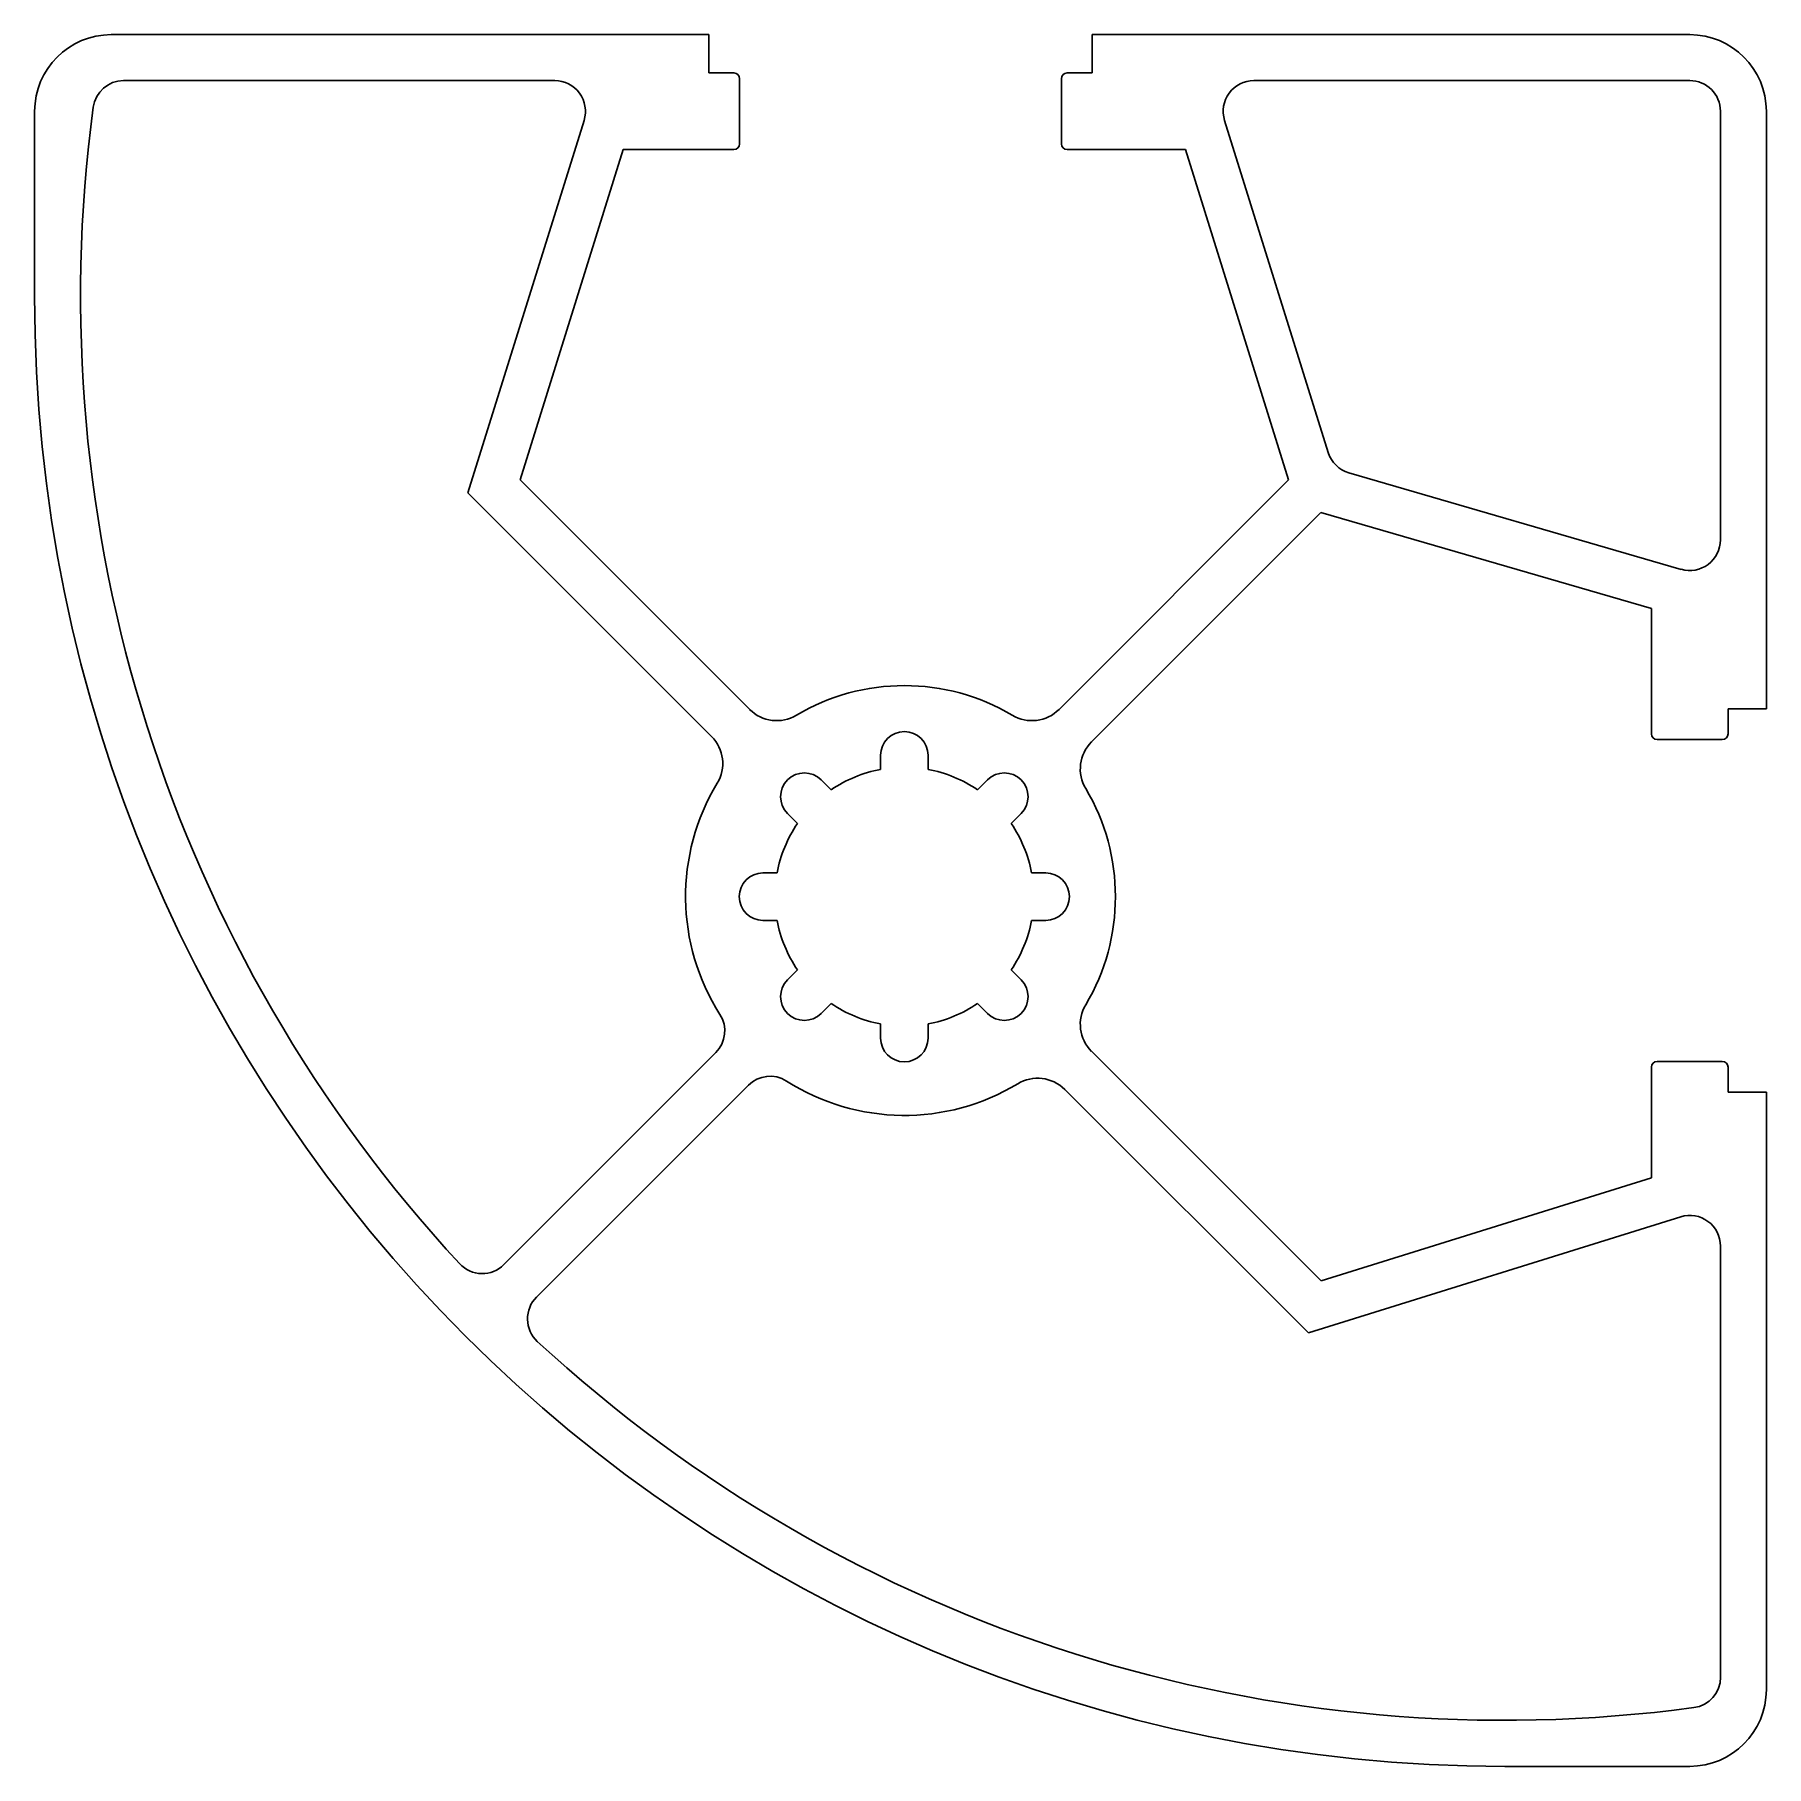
# Model space of a CAD drawing. Extents: x 508.5 to 553.7, y 447 to 492.2.
import ezdxf

# ---------------------------------------------------------------- set-up
doc = ezdxf.new("R2010")
doc.units = 0
doc.layers.get('0').update_dxf_attribs({"linetype": 'CONTINUOUS'})

msp = doc.modelspace()

# ---------------------------------------------------------------- linework, layer by layer
at = {"color": 0}
for p, q in [((526.098, 492.166), (510.498, 492.166)), ((526.098, 491.166), (526.098, 492.166)), ((551.698, 492.166), (536.098, 492.166)), ((536.098, 492.166), (536.098, 491.166)), ((522.074, 490.966), (510.82, 490.966)), ((526.748, 491.166), (526.098, 491.166)), ((526.898, 489.316), (526.898, 491.016)), ((535.298, 491.016), (535.298, 489.316)), ((536.098, 491.166), (535.448, 491.166)), ((551.698, 490.966), (540.321, 490.966)), ((508.498, 490.166), (508.498, 485.337)), ((552.498, 478.978), (552.498, 490.166)), ((553.698, 474.566), (553.698, 490.166)), ((519.808, 480.21), (522.838, 489.928)), ((539.558, 489.928), (542.261, 481.257)), ((521.169, 480.545), (523.858, 489.166)), ((523.858, 489.166), (526.748, 489.166)), ((535.448, 489.166), (538.538, 489.166)), ((538.538, 489.166), (541.226, 480.545)), ((527.161, 474.553), (521.169, 480.545)), ((541.226, 480.545), (535.235, 474.553)), ((542.802, 480.727), (551.475, 478.209)), ((526.166, 473.85), (519.808, 480.21)), ((536.084, 473.704), (542.069, 479.691)), ((542.069, 479.691), (550.698, 477.185)), ((550.698, 477.185), (550.698, 473.916)), ((552.698, 474.566), (553.698, 474.566)), ((552.698, 473.916), (552.698, 474.566)), ((550.848, 473.766), (552.548, 473.766)), ((530.577, 473.355), (530.577, 472.987)), ((531.819, 472.987), (531.819, 473.355)), ((529.288, 472.453), (529.028, 472.714)), ((533.368, 472.714), (533.108, 472.453)), ((528.15, 471.836), (528.41, 471.576)), ((533.985, 471.576), (534.246, 471.836)), ((527.876, 470.287), (527.509, 470.287)), ((534.887, 470.287), (534.519, 470.287)), ((527.509, 469.045), (527.876, 469.045)), ((534.519, 469.045), (534.887, 469.045)), ((528.41, 467.756), (528.15, 467.496)), ((534.246, 467.496), (533.985, 467.756)), ((529.028, 466.618), (529.288, 466.878)), ((533.108, 466.878), (533.368, 466.618)), ((530.577, 466.344), (530.577, 465.976)), ((531.819, 465.976), (531.819, 466.344)), ((520.746, 460.062), (526.278, 465.595)), ((542.079, 459.64), (536.086, 465.63)), ((550.698, 465.216), (550.698, 462.329)), ((552.548, 465.366), (550.848, 465.366)), ((552.698, 464.566), (552.698, 465.216)), ((527.128, 464.745), (521.596, 459.212)), ((541.744, 458.278), (535.383, 464.635)), ((553.698, 464.566), (552.698, 464.566)), ((553.698, 448.966), (553.698, 464.566)), ((550.698, 462.329), (542.079, 459.64)), ((551.462, 461.31), (541.744, 458.278)), ((552.502, 449.292), (552.5, 460.547)), ((546.869, 446.966), (551.698, 446.966))]:
    msp.add_line(p, q, dxfattribs=at)
for centre, radius, start, end in [((510.498, 490.166), 2, 90, 180), ((551.698, 490.166), 2, 0, 90), ((510.82, 490.166), 0.8, 90, 172.3712), ((522.074, 490.166), 0.8, 342.6811, 90), ((526.748, 491.016), 0.15, 360, 90), ((535.448, 491.016), 0.15, 90, 180), ((540.321, 490.166), 0.8, 90, 197.3189), ((551.698, 490.166), 0.8, 360, 90), ((546.869, 485.337), 37.172, 172.3712, 222.794), ((526.748, 489.316), 0.15, 270, 0), ((535.448, 489.316), 0.15, 180, 270), ((546.869, 485.337), 38.372, 180, 270), ((543.025, 481.496), 0.8, 197.3189, 253.8108), ((551.698, 478.978), 0.8, 253.8108, 360), ((531.198, 469.666), 5.51, 59.2337, 120.7663), ((527.868, 475.26), 1, 224.9939, 300.7663), ((534.528, 475.26), 1, 239.2337, 315.0061), ((525.459, 473.143), 1, 328.7889, 44.9939), ((531.198, 473.355), 0.621, 0, 180), ((536.791, 472.997), 1, 135.0061, 210.7785), ((550.848, 473.916), 0.15, 180, 270), ((552.548, 473.916), 0.15, 270, 360), ((528.589, 472.275), 0.621, 45, 225), ((531.198, 469.666), 3.379, 100.5838, 124.4162), ((531.198, 469.666), 3.379, 55.5838, 79.4162), ((533.807, 472.275), 0.621, 315, 135), ((531.198, 469.666), 5.71, 148.7889, 212.5814), ((531.198, 469.666), 5.51, 329.2215, 30.7785), ((531.198, 469.666), 3.379, 145.5838, 169.4162), ((531.198, 469.666), 3.379, 10.5838, 34.4162), ((527.509, 469.666), 0.621, 90, 270), ((534.887, 469.666), 0.621, 270, 90), ((531.198, 469.666), 3.379, 190.5838, 214.4162), ((531.198, 469.666), 3.379, 325.5838, 349.4162), ((528.589, 467.057), 0.621, 135, 315), ((533.807, 467.057), 0.621, 225, 45), ((525.712, 466.16), 0.8, 315, 32.5814), ((531.198, 469.666), 3.379, 235.5838, 259.4162), ((531.198, 469.666), 3.379, 280.5838, 304.4162), ((536.791, 466.335), 1, 149.2215, 224.9939), ((531.198, 465.976), 0.621, 180, 0), ((550.848, 465.216), 0.15, 90, 180), ((552.548, 465.216), 0.15, 0, 90), ((527.693, 464.18), 0.8, 57.4309, 135.0123), ((531.198, 469.666), 5.71, 237.4309, 301.2234), ((534.676, 463.928), 1, 45.0184, 121.2234), ((551.7, 460.547), 0.8, 0.0123, 107.3312), ((520.18, 460.628), 0.8, 222.794, 315), ((522.162, 458.646), 0.8, 135.0123, 227.2182), ((546.866, 485.341), 37.172, 227.2182, 277.641), ((551.702, 449.292), 0.8, 277.641, 0.0123), ((551.698, 448.966), 2, 270, 360)]:
    msp.add_arc(centre, radius, start, end, dxfattribs=at)

doc.saveas('drawing.dxf')
